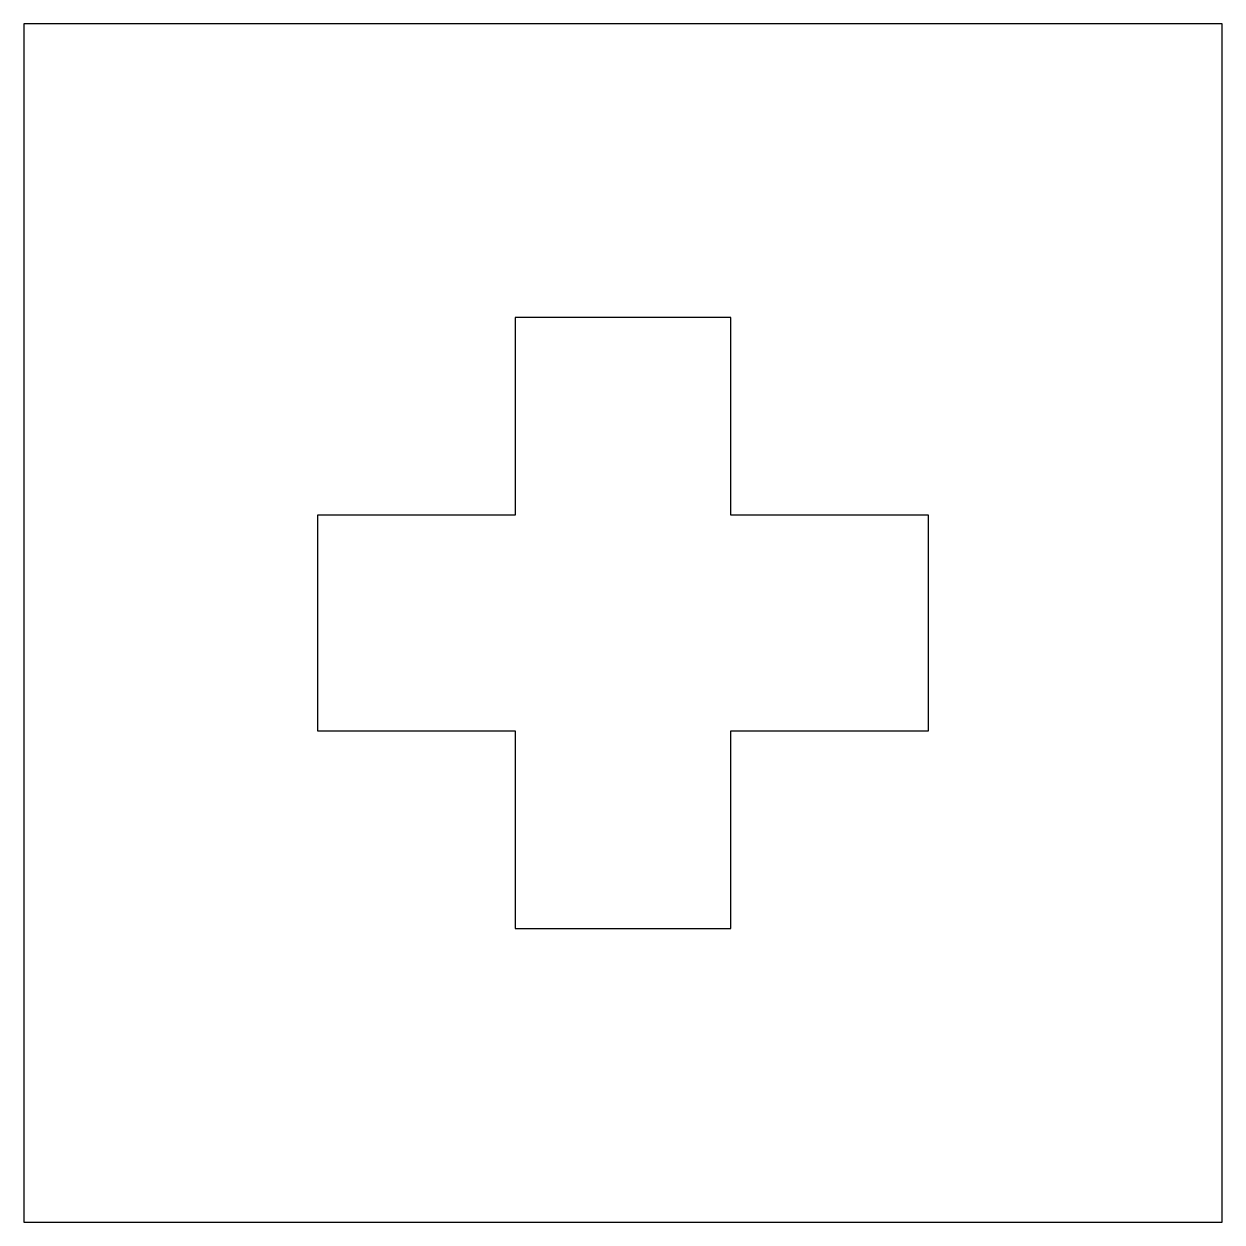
# Model space of a CAD drawing. Extents: x -6 to 6, y -6 to 6.
import ezdxf

# ---------------------------------------------------------------- set-up
doc = ezdxf.new("R2010")
doc.units = 0
doc.layers.add('VEILIG', color=7, linetype='CONTINUOUS')

msp = doc.modelspace()

# ---------------------------------------------------------------- linework, layer by layer
at = {"layer": 'VEILIG', "color": 0}
for p, q in [((6, 6), (-6, 6)), ((-6, 6), (-6, -6)), ((6, -6), (6, 6)), ((-6, -6), (6, -6))]:
    msp.add_line(p, q, dxfattribs=at)
msp.add_lwpolyline([(-1.08, 1.08), (-3.06, 1.08), (-3.06, -1.08), (-1.08, -1.08), (-1.08, -3.06), (1.08, -3.06), (1.08, -1.08), (3.06, -1.08), (3.06, 1.08), (1.08, 1.08), (1.08, 3.06), (-1.08, 3.06)], close=True, dxfattribs=at)

doc.saveas('drawing.dxf')
